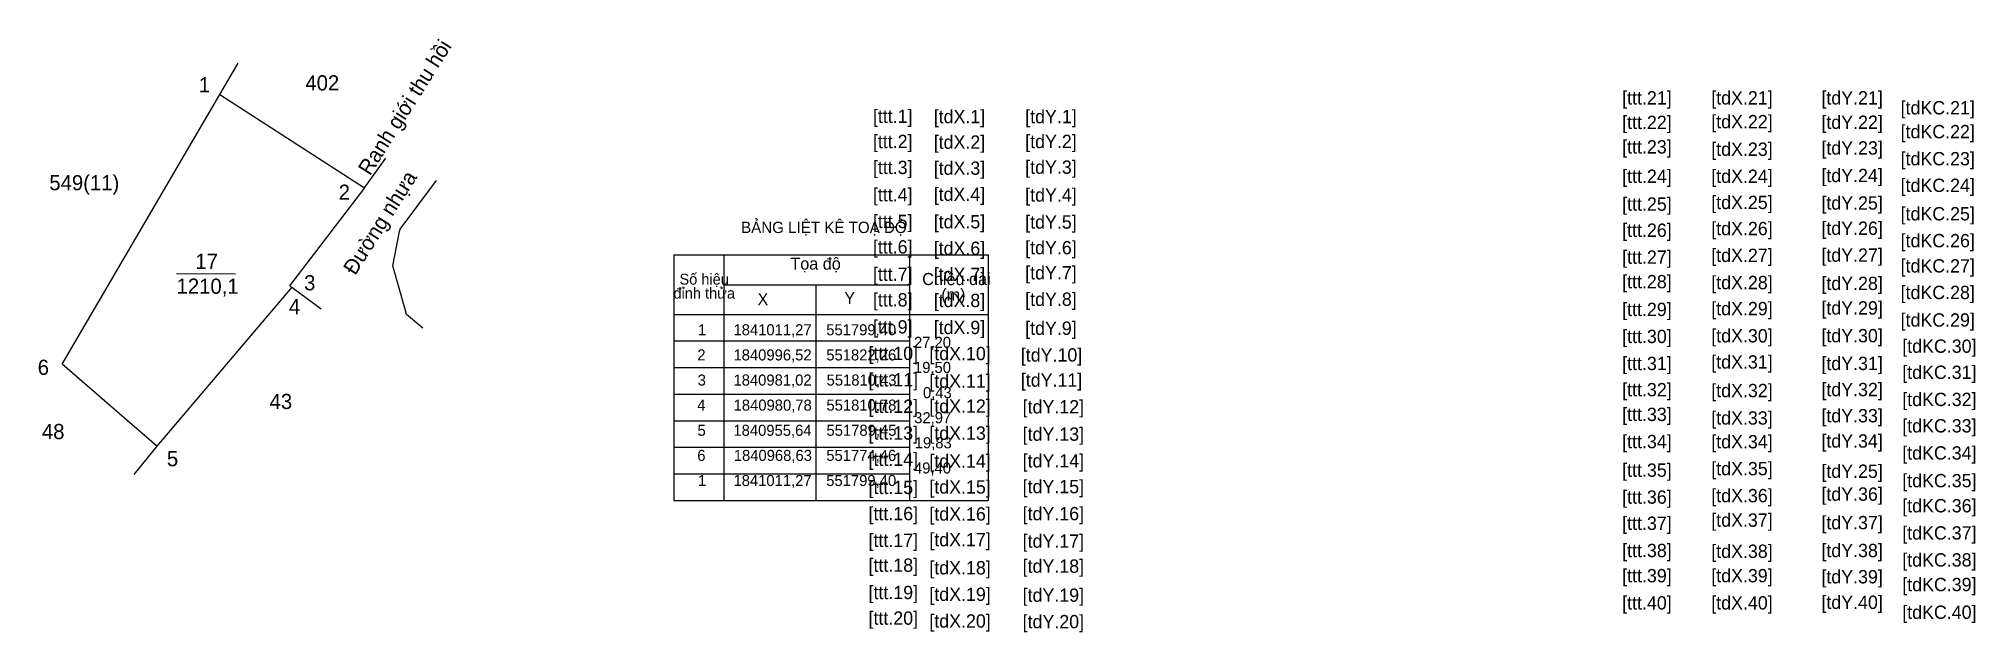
# Model space of a CAD drawing. Extents: x 551771 to 552077, y 1840926 to 1841020.
import ezdxf

# ---------------------------------------------------------------- set-up
doc = ezdxf.new("R2010")
doc.units = 0
doc.layers.add('Level 5', color=7, linetype='Continuous')
doc.layers.add('Level 52', color=7, linetype='Continuous')

msp = doc.modelspace()

# ---------------------------------------------------------------- linework, layer by layer
at = {"layer": 'Level 5'}
for p, q in [((551799.41, 1841011.28), (551802.32, 1841016.25)), ((551822.26, 1840996.53), (551825.64, 1841001.19)), ((551871.15, 1840985.9), (551871.15, 1840947.08)), ((551871.15, 1840985.9), (551920.83, 1840985.9)), ((551879.08, 1840985.9), (551879.08, 1840947.08)), ((551908.48, 1840947.08), (551908.48, 1840985.9)), ((551920.83, 1840985.9), (551920.83, 1840947.08)), ((551792.57, 1840982.95), (551801.9, 1840982.93)), ((551810.79, 1840980.79), (551815.44, 1840977.4)), ((551879.08, 1840981.19), (551908.48, 1840981.19)), ((551893.63, 1840981.19), (551893.63, 1840947.08)), ((551871.15, 1840976.5), (551920.83, 1840976.5)), ((551871.15, 1840972.3), (551908.48, 1840972.3)), ((551871.15, 1840968.1), (551908.48, 1840968.1)), ((551871.15, 1840963.89), (551908.48, 1840963.89)), ((551871.15, 1840959.69), (551908.48, 1840959.69)), ((551789.45, 1840955.65), (551785.81, 1840951.2)), ((551871.15, 1840955.49), (551908.48, 1840955.49)), ((551871.15, 1840951.29), (551908.48, 1840951.29)), ((551871.15, 1840947.08), (551920.83, 1840947.08))]:
    msp.add_line(p, q, dxfattribs=at)
msp.add_lwpolyline([(551810.79, 1840980.79), (551789.45, 1840955.65), (551774.47, 1840968.64), (551799.41, 1841011.28), (551822.26, 1840996.53), (551810.44, 1840981.03)], close=True, dxfattribs=at)
msp.add_lwpolyline([(551831.52, 1840974.31), (551828.94, 1840976.51), (551828.66, 1840977.49), (551826.77, 1840984.17), (551827.81, 1840989.6), (551827.89, 1840989.97), (551833.67, 1840997.66)], dxfattribs=at)

# ---------------------------------------------------------------- texts
for s, height, rotation, p in [('Ranh giới thu hồi', 2.3977, 57.722, (551823.14, 1840998.33)), ('Đường nhựa', 2.398, 57.722, (551820.8, 1840982.57)), ('17', 2.398, 359.8626, (551795.54, 1840983.71)), ('1210,1', 2.398, 359.8626, (551792.57, 1840979.78))]:
    msp.add_text(s, height=height, rotation=rotation, dxfattribs=at).set_placement(p)
for s, height, p in [('1', 2.4, (551796.09, 1841011.63)), ('402', 2.398, (551812.93, 1841011.93)), ('549(11)', 2.398, (551772.46, 1840996.14)), ('2', 2.4, (551818.19, 1840994.63)), ('BẢNG LIỆT KÊ TOẠ ĐỘ', 1.788, (551881.8, 1840989.37)), ('3', 2.4, (551812.73, 1840980.31)), ('Số hiệu', 1.722, (551872.06, 1840981.22)), ('Tọa độ', 1.914, (551889.59, 1840983.58)), ('Chiều dài', 1.914, (551910.43, 1840981.14)), ('đỉnh thửa', 1.722, (551871.11, 1840979)), ('X', 1.91, (551884.4, 1840977.95)), ('Y', 1.91, (551898.12, 1840978.14)), ('(m)', 1.914, (551913.44, 1840978.67)), ('4', 2.4, (551810.32, 1840976.54)), ('1', 1.75, (551874.99, 1840973.2)), ('1841011,27', 1.748, (551880.6, 1840973.2)), ('551799,40', 1.748, (551895.26, 1840973.2)), ('2', 1.75, (551874.88, 1840969.22)), ('1840996,52', 1.748, (551880.6, 1840969.22)), ('551822,26', 1.748, (551895.27, 1840969.22)), ('27,20', 1.748, (551909.13, 1840971.21)), ('6', 2.4, (551770.62, 1840966.94)), ('19,50', 1.748, (551909.13, 1840967.24)), ('3', 1.75, (551874.94, 1840965.25)), ('1840981,02', 1.748, (551880.6, 1840965.25)), ('551810,43', 1.748, (551895.32, 1840965.25)), ('0,43', 1.748, (551910.55, 1840963.26)), ('43', 2.398, (551807.27, 1840961.54)), ('4', 1.75, (551874.87, 1840961.28)), ('1840980,78', 1.748, (551880.62, 1840961.28)), ('551810,78', 1.748, (551895.29, 1840961.28)), ('48', 2.398, (551771.29, 1840956.78)), ('5', 1.75, (551874.91, 1840957.3)), ('1840955,64', 1.748, (551880.59, 1840957.3)), ('551789,45', 1.748, (551895.3, 1840957.3)), ('32,97', 1.748, (551909.16, 1840959.29)), ('19,83', 1.748, (551909.25, 1840955.32)), ('5', 2.4, (551791.04, 1840952.49)), ('6', 1.75, (551874.88, 1840953.33)), ('1840968,63', 1.748, (551880.65, 1840953.33)), ('551774,46', 1.748, (551895.27, 1840953.33)), ('49,40', 1.748, (551909.13, 1840951.34)), ('1', 1.75, (551874.99, 1840949.36)), ('1841011,27', 1.748, (551880.6, 1840949.36)), ('551799,40', 1.748, (551895.26, 1840949.36))]:
    msp.add_text(s, height=height, dxfattribs=at).set_placement(p)
at = {"layer": 'Level 52'}
for s, p in [('[ttt.21]', (552021.07, 1841009.7)), ('[tdX.21]', (552035.15, 1841009.7)), ('[tdY.21]', (552052.56, 1841009.7)), ('[tdKC.21]', (552065.08, 1841008.13)), ('[ttt.1]', (551902.64, 1841006.79)), ('[tdX.1]', (551912.25, 1841006.74)), ('[tdY.1]', (551926.71, 1841006.74)), ('[ttt.22]', (552021.07, 1841005.82)), ('[tdX.22]', (552035.15, 1841005.94)), ('[tdY.22]', (552052.56, 1841005.84)), ('[ttt.2]', (551902.64, 1841002.8)), ('[tdX.2]', (551912.25, 1841002.7)), ('[tdY.2]', (551926.71, 1841002.8)), ('[ttt.23]', (552021.07, 1841001.95)), ('[tdKC.22]', (552065.08, 1841004.36)), ('[tdX.23]', (552035.15, 1841001.58)), ('[tdY.23]', (552052.56, 1841001.78)), ('[tdKC.23]', (552065.08, 1841000.08)), ('[ttt.3]', (551902.64, 1840998.7)), ('[tdX.3]', (551912.25, 1840998.58)), ('[tdY.3]', (551926.71, 1840998.74)), ('[ttt.24]', (552021.07, 1840997.3)), ('[tdX.24]', (552035.15, 1840997.3)), ('[tdY.24]', (552052.56, 1840997.42)), ('[tdKC.24]', (552065.08, 1840995.87)), ('[ttt.4]', (551902.64, 1840994.38)), ('[tdX.4]', (551912.25, 1840994.46)), ('[tdY.4]', (551926.71, 1840994.34)), ('[ttt.25]', (552021.07, 1840992.9)), ('[tdX.25]', (552035.15, 1840993.16)), ('[tdY.25]', (552052.56, 1840993.07)), ('[ttt.5]', (551902.64, 1840990.15)), ('[tdX.5]', (551912.25, 1840990.11)), ('[tdY.5]', (551926.71, 1840990.06)), ('[tdKC.25]', (552065.08, 1840991.37)), ('[ttt.26]', (552021.07, 1840988.77)), ('[tdX.26]', (552035.15, 1840989.03)), ('[tdY.26]', (552052.56, 1840989.08)), ('[tdKC.26]', (552065.08, 1840987.12)), ('[ttt.6]', (551902.64, 1840986.13)), ('[tdX.6]', (551912.25, 1840985.91)), ('[tdY.6]', (551926.71, 1840986.01)), ('[ttt.27]', (552021.07, 1840984.51)), ('[tdX.27]', (552035.15, 1840984.79)), ('[tdY.27]', (552052.56, 1840984.83)), ('[ttt.7]', (551902.64, 1840981.81)), ('[tdX.7]', (551912.25, 1840981.78)), ('[tdY.7]', (551926.71, 1840982.04)), ('[ttt.28]', (552021.07, 1840980.63)), ('[tdKC.27]', (552065.08, 1840983.13)), ('[ttt.8]', (551902.64, 1840977.76)), ('[tdX.8]', (551912.25, 1840977.66)), ('[tdY.8]', (551926.71, 1840977.85)), ('[tdX.28]', (552035.15, 1840980.49)), ('[tdY.28]', (552052.56, 1840980.36)), ('[tdKC.28]', (552065.08, 1840978.92)), ('[ttt.29]', (552021.07, 1840976.24)), ('[tdX.29]', (552035.15, 1840976.37)), ('[tdY.29]', (552052.56, 1840976.48)), ('[tdKC.29]', (552065.08, 1840974.57)), ('[ttt.9]', (551902.64, 1840973.48)), ('[tdX.9]', (551912.25, 1840973.39)), ('[tdY.9]', (551926.71, 1840973.27)), ('[ttt.30]', (552021.07, 1840971.97)), ('[tdX.30]', (552035.15, 1840972.07)), ('[tdY.30]', (552052.56, 1840972.09)), ('[ttt.10]', (551901.95, 1840969.29)), ('[tdX.10]', (551911.56, 1840969.26)), ('[tdY.10]', (551926.02, 1840969.04)), ('[tdKC.30]', (552065.34, 1840970.43)), ('[ttt.31]', (552021.07, 1840967.69)), ('[tdX.31]', (552035.15, 1840967.93)), ('[tdY.31]', (552052.56, 1840967.7)), ('[tdKC.31]', (552065.34, 1840966.3)), ('[ttt.11]', (551901.95, 1840965.11)), ('[tdX.11]', (551911.56, 1840964.91)), ('[tdY.11]', (551926.02, 1840965.07)), ('[ttt.32]', (552021.07, 1840963.55)), ('[tdX.32]', (552035.15, 1840963.41)), ('[tdY.32]', (552052.56, 1840963.57)), ('[ttt.12]', (551901.95, 1840960.92)), ('[tdX.12]', (551911.56, 1840960.94)), ('[tdY.12]', (551926.31, 1840960.84)), ('[ttt.33]', (552021.07, 1840959.64)), ('[tdY.33]', (552052.56, 1840959.43)), ('[tdKC.32]', (552065.34, 1840962)), ('[ttt.13]', (551901.95, 1840956.69)), ('[tdX.13]', (551911.56, 1840956.67)), ('[tdY.13]', (551926.31, 1840956.52)), ('[tdX.33]', (552035.15, 1840959.07)), ('[tdKC.33]', (552065.34, 1840957.83)), ('[ttt.34]', (552021.07, 1840955.34)), ('[tdX.34]', (552035.15, 1840955.32)), ('[tdY.34]', (552052.56, 1840955.43)), ('[tdKC.34]', (552065.34, 1840953.54)), ('[ttt.14]', (551901.95, 1840952.54)), ('[tdX.14]', (551911.56, 1840952.26)), ('[tdY.14]', (551926.31, 1840952.29)), ('[ttt.35]', (552021.07, 1840950.82)), ('[tdX.35]', (552035.15, 1840951.06)), ('[tdY.25]', (552052.56, 1840950.65)), ('[ttt.15]', (551901.95, 1840948.09)), ('[tdX.15]', (551911.56, 1840948.16)), ('[tdY.15]', (551926.31, 1840948.22)), ('[tdY.36]', (552052.56, 1840947.03)), ('[tdKC.35]', (552065.34, 1840949.16)), ('[ttt.16]', (551901.95, 1840943.95)), ('[tdX.16]', (551911.56, 1840943.89)), ('[tdY.16]', (551926.31, 1840943.94)), ('[ttt.36]', (552021.07, 1840946.56)), ('[tdX.36]', (552035.15, 1840946.79)), ('[tdKC.36]', (552065.34, 1840945.19)), ('[ttt.37]', (552021.07, 1840942.42)), ('[tdX.37]', (552035.15, 1840942.92)), ('[tdY.37]', (552052.56, 1840942.52)), ('[tdKC.37]', (552065.34, 1840940.89)), ('[ttt.17]', (551901.95, 1840939.72)), ('[tdX.17]', (551911.56, 1840939.83)), ('[tdY.17]', (551926.31, 1840939.6)), ('[ttt.38]', (552021.07, 1840938.11)), ('[tdX.38]', (552035.15, 1840937.99)), ('[tdY.38]', (552052.56, 1840938.11)), ('[ttt.18]', (551901.95, 1840935.79)), ('[tdX.18]', (551911.56, 1840935.38)), ('[tdY.18]', (551926.31, 1840935.64)), ('[tdKC.38]', (552065.34, 1840936.62)), ('[ttt.39]', (552021.07, 1840934.13)), ('[tdX.39]', (552035.15, 1840934.13)), ('[tdY.39]', (552052.56, 1840933.96)), ('[tdKC.39]', (552065.34, 1840932.73)), ('[ttt.19]', (551901.95, 1840931.47)), ('[tdX.19]', (551911.56, 1840931.19)), ('[tdY.19]', (551926.31, 1840931.05)), ('[ttt.40]', (552021.07, 1840929.83)), ('[tdX.40]', (552035.15, 1840929.83)), ('[tdY.40]', (552052.56, 1840929.92)), ('[ttt.20]', (551901.95, 1840927.42)), ('[tdX.20]', (551911.56, 1840926.96)), ('[tdY.20]', (551926.31, 1840926.86)), ('[tdKC.40]', (552065.34, 1840928.35))]:
    msp.add_text(s, height=2.105, dxfattribs=at).set_placement(p)

doc.saveas('drawing.dxf')
